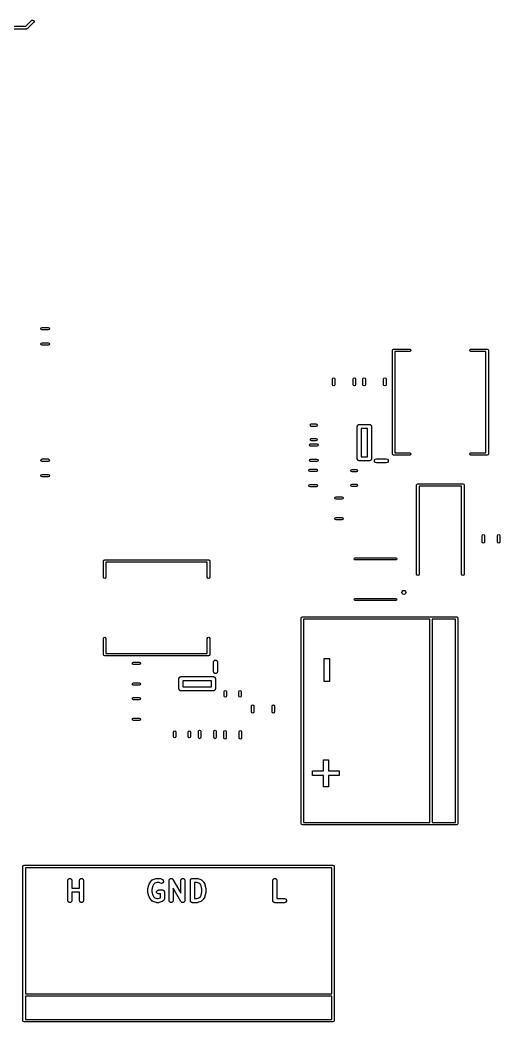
# Model space of a CAD drawing. Extents: x 99.3 to 188.9, y -147 to -56.
# Drawn here: x 165.26 to 188.94, y -141.87 to -92.38 of the extents above; entities that cross this region are included whole.
import ezdxf

# ---------------------------------------------------------------- set-up
doc = ezdxf.new("R2010")
doc.units = 0
doc.layers.add('BLACK', color=7, linetype='CONTINUOUS')

msp = doc.modelspace()

# ---------------------------------------------------------------- linework, layer by layer
at = {"layer": 'BLACK', "linetype": 'CONTINUOUS'}
for p, q in [((165.544, -92.675), (165.822, -92.397)), ((165.928, -92.503), (165.628, -92.803)), ((165.822, -92.397), (165.843, -92.382)), ((165.843, -92.382), (165.894, -92.3776)), ((165.894, -92.3776), (165.936, -92.407)), ((165.95, -92.4565), (165.928, -92.503)), ((165.936, -92.407), (165.95, -92.4565)), ((165.575, -92.825), (161.425, -92.825)), ((161.456, -92.675), (165.544, -92.675)), ((165.59, -92.8194), (165.575, -92.825)), ((165.607, -92.818), (165.59, -92.8194)), ((165.62, -92.8086), (165.607, -92.818)), ((165.623, -92.8075), (165.62, -92.8086)), ((165.624, -92.8057), (165.623, -92.8075)), ((165.628, -92.803), (165.624, -92.8057)), ((166.286, -107.62), (166.304, -107.578)), ((166.304, -107.662), (166.286, -107.62)), ((166.304, -107.578), (166.346, -107.56)), ((166.346, -107.68), (166.304, -107.662)), ((166.346, -107.56), (166.654, -107.56)), ((166.654, -107.68), (166.346, -107.68)), ((166.654, -107.56), (166.696, -107.578)), ((166.696, -107.662), (166.654, -107.68)), ((166.696, -107.578), (166.714, -107.62)), ((166.714, -107.62), (166.696, -107.662)), ((166.286, -108.38), (166.304, -108.338)), ((166.304, -108.422), (166.286, -108.38)), ((166.304, -108.338), (166.346, -108.32)), ((166.346, -108.32), (166.654, -108.32)), ((166.654, -108.32), (166.696, -108.338)), ((166.696, -108.338), (166.714, -108.38)), ((166.714, -108.38), (166.696, -108.422)), ((166.346, -108.44), (166.304, -108.422)), ((166.654, -108.44), (166.346, -108.44)), ((166.696, -108.422), (166.654, -108.44)), ((183.63, -108.69), (183.648, -108.648)), ((183.63, -113.81), (183.63, -108.69)), ((183.648, -108.648), (183.69, -108.63)), ((183.69, -108.63), (184.49, -108.63)), ((184.49, -108.75), (183.75, -108.75)), ((183.75, -108.75), (183.75, -113.75)), ((184.49, -108.63), (184.532, -108.648)), ((184.532, -108.732), (184.49, -108.75)), ((184.532, -108.648), (184.55, -108.69)), ((184.55, -108.69), (184.532, -108.732)), ((187.45, -108.69), (187.468, -108.648)), ((187.468, -108.732), (187.45, -108.69)), ((187.468, -108.648), (187.51, -108.63)), ((187.51, -108.75), (187.468, -108.732)), ((187.51, -108.63), (188.31, -108.63)), ((188.25, -108.75), (187.51, -108.75)), ((188.25, -113.75), (188.25, -108.75)), ((188.31, -108.63), (188.352, -108.648)), ((188.352, -108.648), (188.37, -108.69)), ((188.37, -108.69), (188.37, -113.81)), ((180.68, -110.109), (180.698, -110.067)), ((180.68, -110.391), (180.68, -110.109)), ((180.698, -110.067), (180.74, -110.049)), ((180.74, -110.049), (180.782, -110.067)), ((180.782, -110.067), (180.8, -110.109)), ((180.8, -110.109), (180.8, -110.391)), ((181.7, -110.109), (181.718, -110.067)), ((181.7, -110.391), (181.7, -110.109)), ((181.718, -110.067), (181.76, -110.049)), ((181.76, -110.049), (181.802, -110.067)), ((181.802, -110.067), (181.82, -110.109)), ((181.82, -110.109), (181.82, -110.391)), ((182.18, -110.109), (182.198, -110.067)), ((182.18, -110.391), (182.18, -110.109)), ((182.198, -110.067), (182.24, -110.049)), ((182.24, -110.049), (182.282, -110.067)), ((182.282, -110.067), (182.3, -110.109)), ((182.3, -110.109), (182.3, -110.391)), ((183.2, -110.109), (183.218, -110.067)), ((183.2, -110.391), (183.2, -110.109)), ((183.218, -110.067), (183.26, -110.049)), ((183.26, -110.049), (183.302, -110.067)), ((183.302, -110.067), (183.32, -110.109)), ((183.32, -110.109), (183.32, -110.391)), ((180.698, -110.433), (180.68, -110.391)), ((180.74, -110.451), (180.698, -110.433)), ((180.782, -110.433), (180.74, -110.451)), ((180.8, -110.391), (180.782, -110.433)), ((181.718, -110.433), (181.7, -110.391)), ((181.76, -110.451), (181.718, -110.433)), ((181.802, -110.433), (181.76, -110.451)), ((181.82, -110.391), (181.802, -110.433)), ((182.198, -110.433), (182.18, -110.391)), ((182.24, -110.451), (182.198, -110.433)), ((182.282, -110.433), (182.24, -110.451)), ((182.3, -110.391), (182.282, -110.433)), ((183.218, -110.433), (183.2, -110.391)), ((183.26, -110.451), (183.218, -110.433)), ((183.302, -110.433), (183.26, -110.451)), ((183.32, -110.391), (183.302, -110.433)), ((179.6, -112.348), (179.642, -112.33)), ((179.642, -112.33), (179.858, -112.33)), ((179.858, -112.33), (179.9, -112.348)), ((179.582, -112.39), (179.6, -112.348)), ((179.6, -112.432), (179.582, -112.39)), ((179.642, -112.45), (179.6, -112.432)), ((179.858, -112.45), (179.642, -112.45)), ((179.9, -112.432), (179.858, -112.45)), ((179.9, -112.348), (179.918, -112.39)), ((179.918, -112.39), (179.9, -112.432)), ((181.9, -112.45), (181.905, -112.435)), ((181.9, -114.05), (181.9, -112.45)), ((181.905, -112.419), (181.914, -112.406)), ((181.905, -112.435), (181.905, -112.419)), ((181.914, -112.406), (181.919, -112.391)), ((181.919, -112.391), (181.932, -112.382)), ((181.932, -112.382), (181.941, -112.369)), ((181.941, -112.369), (181.956, -112.364)), ((181.956, -112.364), (181.969, -112.355)), ((181.969, -112.355), (181.985, -112.355)), ((181.985, -112.355), (182, -112.35)), ((182, -112.35), (182.5, -112.35)), ((182.1, -112.55), (182.1, -113.95)), ((182.4, -112.55), (182.1, -112.55)), ((182.4, -113.95), (182.4, -112.55)), ((182.5, -112.35), (182.515, -112.355)), ((182.515, -112.355), (182.531, -112.355)), ((182.531, -112.355), (182.544, -112.364)), ((182.544, -112.364), (182.559, -112.369)), ((182.559, -112.369), (182.568, -112.382)), ((182.568, -112.382), (182.581, -112.391)), ((182.581, -112.391), (182.586, -112.406)), ((182.586, -112.406), (182.595, -112.419)), ((182.595, -112.419), (182.595, -112.435)), ((182.595, -112.435), (182.6, -112.45)), ((182.6, -112.45), (182.6, -114.05)), ((179.536, -113.37), (179.554, -113.328)), ((179.554, -113.328), (179.596, -113.31)), ((179.582, -113.11), (179.6, -113.068)), ((179.6, -113.152), (179.582, -113.11)), ((179.596, -113.31), (179.904, -113.31)), ((179.6, -113.068), (179.642, -113.05)), ((179.642, -113.17), (179.6, -113.152)), ((179.642, -113.05), (179.858, -113.05)), ((179.858, -113.17), (179.642, -113.17)), ((179.858, -113.05), (179.9, -113.068)), ((179.9, -113.152), (179.858, -113.17)), ((179.9, -113.068), (179.918, -113.11)), ((179.918, -113.11), (179.9, -113.152)), ((179.904, -113.31), (179.946, -113.328)), ((179.946, -113.328), (179.964, -113.37)), ((179.554, -113.412), (179.536, -113.37)), ((179.596, -113.43), (179.554, -113.412)), ((179.904, -113.43), (179.596, -113.43)), ((179.946, -113.412), (179.904, -113.43)), ((179.964, -113.37), (179.946, -113.412)), ((183.648, -113.852), (183.63, -113.81)), ((183.75, -113.75), (184.49, -113.75)), ((184.49, -113.75), (184.532, -113.768)), ((184.532, -113.768), (184.55, -113.81)), ((184.55, -113.81), (184.532, -113.852)), ((187.45, -113.81), (187.468, -113.768)), ((187.468, -113.852), (187.45, -113.81)), ((187.468, -113.768), (187.51, -113.75)), ((187.51, -113.75), (188.25, -113.75)), ((188.37, -113.81), (188.352, -113.852)), ((166.286, -114.12), (166.304, -114.078)), ((166.304, -114.162), (166.286, -114.12)), ((166.304, -114.078), (166.346, -114.06)), ((166.346, -114.18), (166.304, -114.162)), ((166.346, -114.06), (166.654, -114.06)), ((166.654, -114.18), (166.346, -114.18)), ((166.654, -114.06), (166.696, -114.078)), ((166.696, -114.162), (166.654, -114.18)), ((166.696, -114.078), (166.714, -114.12)), ((166.714, -114.12), (166.696, -114.162)), ((179.536, -114.13), (179.554, -114.088)), ((179.554, -114.172), (179.536, -114.13)), ((179.554, -114.088), (179.596, -114.07)), ((179.596, -114.19), (179.554, -114.172)), ((179.596, -114.07), (179.904, -114.07)), ((179.904, -114.19), (179.596, -114.19)), ((179.904, -114.07), (179.946, -114.088)), ((179.946, -114.172), (179.904, -114.19)), ((179.946, -114.088), (179.964, -114.13)), ((179.964, -114.13), (179.946, -114.172)), ((181.905, -114.065), (181.9, -114.05)), ((181.905, -114.081), (181.905, -114.065)), ((181.914, -114.094), (181.905, -114.081)), ((181.919, -114.109), (181.914, -114.094)), ((181.932, -114.118), (181.919, -114.109)), ((181.941, -114.131), (181.932, -114.118)), ((181.956, -114.136), (181.941, -114.131)), ((181.969, -114.145), (181.956, -114.136)), ((181.985, -114.145), (181.969, -114.145)), ((182, -114.15), (181.985, -114.145)), ((182.5, -114.15), (182, -114.15)), ((182.1, -113.95), (182.4, -113.95)), ((182.515, -114.145), (182.5, -114.15)), ((182.531, -114.145), (182.515, -114.145)), ((182.544, -114.136), (182.531, -114.145)), ((182.559, -114.131), (182.544, -114.136)), ((182.568, -114.118), (182.559, -114.131)), ((182.581, -114.109), (182.568, -114.118)), ((182.586, -114.094), (182.581, -114.109)), ((182.595, -114.081), (182.586, -114.094)), ((182.6, -114.05), (182.595, -114.065)), ((182.595, -114.065), (182.595, -114.081)), ((182.755, -114.119), (182.791, -114.069)), ((182.755, -114.181), (182.755, -114.119)), ((182.791, -114.231), (182.755, -114.181)), ((182.791, -114.069), (182.85, -114.05)), ((182.85, -114.25), (182.791, -114.231)), ((182.85, -114.05), (183.325, -114.05)), ((183.325, -114.25), (182.85, -114.25)), ((183.325, -114.05), (183.384, -114.069)), ((183.384, -114.231), (183.325, -114.25)), ((183.384, -114.069), (183.42, -114.119)), ((183.42, -114.181), (183.384, -114.231)), ((183.42, -114.119), (183.42, -114.181)), ((183.69, -113.87), (183.648, -113.852)), ((184.49, -113.87), (183.69, -113.87)), ((184.532, -113.852), (184.49, -113.87)), ((187.51, -113.87), (187.468, -113.852)), ((188.31, -113.87), (187.51, -113.87)), ((188.352, -113.852), (188.31, -113.87)), ((166.304, -114.838), (166.346, -114.82)), ((166.346, -114.82), (166.654, -114.82)), ((166.654, -114.82), (166.696, -114.838)), ((179.516, -114.62), (179.534, -114.578)), ((179.534, -114.662), (179.516, -114.62)), ((179.534, -114.578), (179.576, -114.56)), ((179.576, -114.68), (179.534, -114.662)), ((179.576, -114.56), (179.884, -114.56)), ((179.884, -114.68), (179.576, -114.68)), ((179.884, -114.56), (179.926, -114.578)), ((179.926, -114.662), (179.884, -114.68)), ((179.926, -114.578), (179.944, -114.62)), ((179.944, -114.62), (179.926, -114.662)), ((181.582, -114.64), (181.6, -114.598)), ((181.6, -114.682), (181.582, -114.64)), ((181.6, -114.598), (181.642, -114.58)), ((181.642, -114.7), (181.6, -114.682)), ((181.642, -114.58), (181.858, -114.58)), ((181.858, -114.7), (181.642, -114.7)), ((181.858, -114.58), (181.9, -114.598)), ((181.9, -114.682), (181.858, -114.7)), ((181.9, -114.598), (181.918, -114.64)), ((181.918, -114.64), (181.9, -114.682)), ((166.286, -114.88), (166.304, -114.838)), ((166.304, -114.922), (166.286, -114.88)), ((166.346, -114.94), (166.304, -114.922)), ((166.654, -114.94), (166.346, -114.94)), ((166.696, -114.922), (166.654, -114.94)), ((166.696, -114.838), (166.714, -114.88)), ((166.714, -114.88), (166.696, -114.922)), ((181.6, -115.318), (181.642, -115.3)), ((181.642, -115.3), (181.858, -115.3)), ((181.858, -115.3), (181.9, -115.318)), ((184.83, -115.34), (184.848, -115.298)), ((184.848, -115.298), (184.89, -115.28)), ((184.89, -115.28), (187.11, -115.28)), ((187.11, -115.28), (187.152, -115.298)), ((187.152, -115.298), (187.17, -115.34)), ((179.516, -115.38), (179.534, -115.338)), ((179.534, -115.422), (179.516, -115.38)), ((179.534, -115.338), (179.576, -115.32)), ((179.576, -115.44), (179.534, -115.422)), ((179.576, -115.32), (179.884, -115.32)), ((179.884, -115.44), (179.576, -115.44)), ((179.884, -115.32), (179.926, -115.338)), ((179.926, -115.422), (179.884, -115.44)), ((179.926, -115.338), (179.944, -115.38)), ((179.944, -115.38), (179.926, -115.422)), ((181.582, -115.36), (181.6, -115.318)), ((181.6, -115.402), (181.582, -115.36)), ((181.642, -115.42), (181.6, -115.402)), ((181.858, -115.42), (181.642, -115.42)), ((181.9, -115.402), (181.858, -115.42)), ((181.9, -115.318), (181.918, -115.36)), ((181.918, -115.36), (181.9, -115.402)), ((184.83, -119.75), (184.83, -115.34)), ((187.05, -115.4), (184.95, -115.4)), ((184.95, -115.4), (184.95, -119.75)), ((187.05, -119.75), (187.05, -115.4)), ((187.17, -115.34), (187.17, -119.75)), ((180.799, -115.99), (180.817, -115.948)), ((180.817, -116.032), (180.799, -115.99)), ((180.817, -115.948), (180.859, -115.93)), ((180.859, -116.05), (180.817, -116.032)), ((180.859, -115.93), (181.141, -115.93)), ((181.141, -116.05), (180.859, -116.05)), ((181.141, -115.93), (181.183, -115.948)), ((181.183, -116.032), (181.141, -116.05)), ((181.183, -115.948), (181.201, -115.99)), ((181.201, -115.99), (181.183, -116.032)), ((180.799, -117.01), (180.817, -116.968)), ((180.817, -117.052), (180.799, -117.01)), ((180.817, -116.968), (180.859, -116.95)), ((180.859, -117.07), (180.817, -117.052)), ((180.859, -116.95), (181.141, -116.95)), ((181.141, -117.07), (180.859, -117.07)), ((181.141, -116.95), (181.183, -116.968)), ((181.183, -117.052), (181.141, -117.07)), ((181.183, -116.968), (181.201, -117.01)), ((181.201, -117.01), (181.183, -117.052)), ((188.078, -117.804), (188.12, -117.786)), ((188.12, -117.786), (188.162, -117.804)), ((188.838, -117.804), (188.88, -117.786)), ((188.88, -117.786), (188.922, -117.804)), ((188.06, -117.846), (188.078, -117.804)), ((188.06, -118.154), (188.06, -117.846)), ((188.078, -118.196), (188.06, -118.154)), ((188.12, -118.214), (188.078, -118.196)), ((188.162, -118.196), (188.12, -118.214)), ((188.162, -117.804), (188.18, -117.846)), ((188.18, -118.154), (188.162, -118.196)), ((188.18, -117.846), (188.18, -118.154)), ((188.82, -117.846), (188.838, -117.804)), ((188.82, -118.154), (188.82, -117.846)), ((188.838, -118.196), (188.82, -118.154)), ((188.88, -118.214), (188.838, -118.196)), ((188.922, -118.196), (188.88, -118.214)), ((188.922, -117.804), (188.94, -117.846)), ((188.94, -118.154), (188.922, -118.196)), ((188.94, -117.846), (188.94, -118.154)), ((169.38, -119.102), (169.398, -119.06)), ((169.38, -119.902), (169.38, -119.102)), ((169.398, -119.06), (169.44, -119.042)), ((169.44, -119.042), (174.56, -119.042)), ((174.5, -119.162), (169.5, -119.162)), ((169.5, -119.162), (169.5, -119.902)), ((174.5, -119.902), (174.5, -119.162)), ((174.56, -119.042), (174.602, -119.06)), ((174.602, -119.06), (174.62, -119.102)), ((174.62, -119.102), (174.62, -119.902)), ((181.75, -119), (181.765, -118.965)), ((181.765, -119.035), (181.75, -119)), ((181.765, -118.965), (181.8, -118.95)), ((181.8, -119.05), (181.765, -119.035)), ((181.8, -118.95), (183.8, -118.95)), ((183.8, -119.05), (181.8, -119.05)), ((183.8, -118.95), (183.835, -118.965)), ((183.835, -119.035), (183.8, -119.05)), ((183.835, -118.965), (183.85, -119)), ((183.85, -119), (183.835, -119.035)), ((184.848, -119.792), (184.83, -119.75)), ((184.95, -119.75), (184.932, -119.792)), ((187.068, -119.792), (187.05, -119.75)), ((187.17, -119.75), (187.152, -119.792)), ((169.398, -119.944), (169.38, -119.902)), ((169.44, -119.962), (169.398, -119.944)), ((169.482, -119.944), (169.44, -119.962)), ((169.5, -119.902), (169.482, -119.944)), ((174.518, -119.944), (174.5, -119.902)), ((174.56, -119.962), (174.518, -119.944)), ((174.602, -119.944), (174.56, -119.962)), ((174.62, -119.902), (174.602, -119.944)), ((184.89, -119.81), (184.848, -119.792)), ((184.932, -119.792), (184.89, -119.81)), ((187.11, -119.81), (187.068, -119.792)), ((187.152, -119.792), (187.11, -119.81)), ((184.1, -120.65), (184.113, -120.6)), ((184.113, -120.7), (184.1, -120.65)), ((184.113, -120.6), (184.15, -120.563)), ((184.15, -120.737), (184.113, -120.7)), ((184.15, -120.563), (184.2, -120.55)), ((184.2, -120.75), (184.15, -120.737)), ((184.2, -120.55), (184.25, -120.563)), ((184.25, -120.737), (184.2, -120.75)), ((184.25, -120.563), (184.287, -120.6)), ((184.287, -120.7), (184.25, -120.737)), ((184.287, -120.6), (184.3, -120.65)), ((184.3, -120.65), (184.287, -120.7)), ((181.75, -121), (181.765, -120.965)), ((181.765, -121.035), (181.75, -121)), ((181.765, -120.965), (181.8, -120.95)), ((181.8, -121.05), (181.765, -121.035)), ((181.8, -120.95), (183.8, -120.95)), ((183.8, -121.05), (181.8, -121.05)), ((183.8, -120.95), (183.835, -120.965)), ((183.835, -121.035), (183.8, -121.05)), ((183.835, -120.965), (183.85, -121)), ((183.85, -121), (183.835, -121.035)), ((179.13, -121.92), (179.148, -121.878)), ((179.13, -132.08), (179.13, -121.92)), ((179.148, -121.878), (179.19, -121.86)), ((179.19, -121.86), (186.81, -121.86)), ((179.25, -121.98), (179.25, -132.02)), ((185.48, -121.98), (179.25, -121.98)), ((185.48, -132.02), (185.48, -121.98)), ((185.6, -121.98), (185.6, -132.02)), ((186.75, -121.98), (185.6, -121.98)), ((186.75, -132.02), (186.75, -121.98)), ((186.81, -121.86), (186.852, -121.878)), ((186.852, -121.878), (186.87, -121.92)), ((186.87, -121.92), (186.87, -132.08)), ((169.38, -122.922), (169.398, -122.88)), ((169.38, -123.722), (169.38, -122.922)), ((169.398, -122.88), (169.44, -122.862)), ((169.44, -122.862), (169.482, -122.88)), ((169.482, -122.88), (169.5, -122.922)), ((169.5, -122.922), (169.5, -123.662)), ((174.5, -122.922), (174.518, -122.88)), ((174.5, -123.662), (174.5, -122.922)), ((174.518, -122.88), (174.56, -122.862)), ((174.56, -122.862), (174.602, -122.88)), ((174.602, -122.88), (174.62, -122.922)), ((174.62, -122.922), (174.62, -123.722)), ((169.398, -123.764), (169.38, -123.722)), ((169.5, -123.662), (174.5, -123.662)), ((174.62, -123.722), (174.602, -123.764)), ((169.44, -123.782), (169.398, -123.764)), ((174.56, -123.782), (169.44, -123.782)), ((170.799, -124.152), (170.817, -124.11)), ((170.817, -124.194), (170.799, -124.152)), ((170.817, -124.11), (170.859, -124.092)), ((170.859, -124.212), (170.817, -124.194)), ((170.859, -124.092), (171.141, -124.092)), ((171.141, -124.212), (170.859, -124.212)), ((171.141, -124.092), (171.183, -124.11)), ((171.183, -124.194), (171.141, -124.212)), ((171.183, -124.11), (171.201, -124.152)), ((171.201, -124.152), (171.183, -124.194)), ((174.602, -123.764), (174.56, -123.782)), ((174.8, -124.087), (174.819, -124.028)), ((174.8, -124.562), (174.8, -124.087)), ((174.819, -124.028), (174.869, -123.992)), ((174.869, -123.992), (174.931, -123.992)), ((174.931, -123.992), (174.981, -124.028)), ((174.981, -124.028), (175, -124.087)), ((175, -124.087), (175, -124.562)), ((180.274, -125.054), (180.274, -123.915)), ((180.274, -123.915), (180.524, -123.915)), ((180.524, -123.915), (180.524, -125.054)), ((174.819, -124.621), (174.8, -124.562)), ((174.869, -124.657), (174.819, -124.621)), ((174.931, -124.657), (174.869, -124.657)), ((174.981, -124.621), (174.931, -124.657)), ((175, -124.562), (174.981, -124.621)), ((170.799, -125.172), (170.817, -125.13)), ((170.817, -125.214), (170.799, -125.172)), ((170.817, -125.13), (170.859, -125.112)), ((170.859, -125.232), (170.817, -125.214)), ((170.859, -125.112), (171.141, -125.112)), ((171.141, -125.112), (171.183, -125.13)), ((171.183, -125.214), (171.141, -125.232)), ((171.183, -125.13), (171.201, -125.172)), ((171.201, -125.172), (171.183, -125.214)), ((173.1, -124.912), (173.105, -124.897)), ((173.1, -125.412), (173.1, -124.912)), ((173.105, -124.881), (173.114, -124.868)), ((173.105, -124.897), (173.105, -124.881)), ((173.114, -124.868), (173.119, -124.853)), ((173.119, -124.853), (173.132, -124.844)), ((173.132, -124.844), (173.141, -124.831)), ((173.141, -124.831), (173.156, -124.826)), ((173.156, -124.826), (173.169, -124.817)), ((173.169, -124.817), (173.185, -124.817)), ((173.185, -124.817), (173.2, -124.812)), ((173.2, -124.812), (174.8, -124.812)), ((173.3, -125.012), (173.3, -125.312)), ((174.7, -125.012), (173.3, -125.012)), ((174.7, -125.312), (174.7, -125.012)), ((174.8, -124.812), (174.815, -124.817)), ((174.815, -124.817), (174.831, -124.817)), ((174.831, -124.817), (174.844, -124.826)), ((174.844, -124.826), (174.859, -124.831)), ((174.859, -124.831), (174.868, -124.844)), ((174.868, -124.844), (174.881, -124.853)), ((174.881, -124.853), (174.886, -124.868)), ((174.886, -124.868), (174.895, -124.881)), ((174.895, -124.881), (174.895, -124.897)), ((174.895, -124.897), (174.9, -124.912)), ((174.9, -124.912), (174.9, -125.412)), ((180.524, -125.054), (180.274, -125.054)), ((171.141, -125.232), (170.859, -125.232)), ((173.105, -125.427), (173.1, -125.412)), ((173.105, -125.443), (173.105, -125.427)), ((173.114, -125.456), (173.105, -125.443)), ((173.119, -125.471), (173.114, -125.456)), ((173.132, -125.48), (173.119, -125.471)), ((173.141, -125.493), (173.132, -125.48)), ((173.156, -125.498), (173.141, -125.493)), ((173.169, -125.507), (173.156, -125.498)), ((173.185, -125.507), (173.169, -125.507)), ((173.2, -125.512), (173.185, -125.507)), ((174.8, -125.512), (173.2, -125.512)), ((173.3, -125.312), (174.7, -125.312)), ((174.815, -125.507), (174.8, -125.512)), ((174.831, -125.507), (174.815, -125.507)), ((174.844, -125.498), (174.831, -125.507)), ((174.859, -125.493), (174.844, -125.498)), ((174.868, -125.48), (174.859, -125.493)), ((174.881, -125.471), (174.868, -125.48)), ((174.886, -125.456), (174.881, -125.471)), ((174.895, -125.443), (174.886, -125.456)), ((174.9, -125.412), (174.895, -125.427)), ((174.895, -125.427), (174.895, -125.443)), ((175.33, -125.554), (175.348, -125.512)), ((175.33, -125.77), (175.33, -125.554)), ((175.348, -125.512), (175.39, -125.494)), ((175.39, -125.494), (175.432, -125.512)), ((175.432, -125.512), (175.45, -125.554)), ((175.45, -125.554), (175.45, -125.77)), ((176.05, -125.554), (176.068, -125.512)), ((176.05, -125.77), (176.05, -125.554)), ((176.068, -125.512), (176.11, -125.494)), ((176.11, -125.494), (176.152, -125.512)), ((176.152, -125.512), (176.17, -125.554)), ((176.17, -125.554), (176.17, -125.77)), ((170.799, -125.902), (170.817, -125.86)), ((170.817, -125.944), (170.799, -125.902)), ((170.817, -125.86), (170.859, -125.842)), ((170.859, -125.962), (170.817, -125.944)), ((170.859, -125.842), (171.141, -125.842)), ((171.141, -125.962), (170.859, -125.962)), ((171.141, -125.842), (171.183, -125.86)), ((171.183, -125.944), (171.141, -125.962)), ((171.183, -125.86), (171.201, -125.902)), ((171.201, -125.902), (171.183, -125.944)), ((175.348, -125.812), (175.33, -125.77)), ((175.39, -125.83), (175.348, -125.812)), ((175.432, -125.812), (175.39, -125.83)), ((175.45, -125.77), (175.432, -125.812)), ((176.068, -125.812), (176.05, -125.77)), ((176.11, -125.83), (176.068, -125.812)), ((176.152, -125.812), (176.11, -125.83)), ((176.17, -125.77), (176.152, -125.812)), ((176.68, -126.271), (176.698, -126.229)), ((176.68, -126.553), (176.68, -126.271)), ((176.698, -126.595), (176.68, -126.553)), ((176.698, -126.229), (176.74, -126.211)), ((176.74, -126.613), (176.698, -126.595)), ((176.74, -126.211), (176.782, -126.229)), ((176.782, -126.595), (176.74, -126.613)), ((176.782, -126.229), (176.8, -126.271)), ((176.8, -126.553), (176.782, -126.595)), ((176.8, -126.271), (176.8, -126.553)), ((177.7, -126.271), (177.718, -126.229)), ((177.7, -126.553), (177.7, -126.271)), ((177.718, -126.595), (177.7, -126.553)), ((177.718, -126.229), (177.76, -126.211)), ((177.76, -126.613), (177.718, -126.595)), ((177.76, -126.211), (177.802, -126.229)), ((177.802, -126.595), (177.76, -126.613)), ((177.802, -126.229), (177.82, -126.271)), ((177.82, -126.553), (177.802, -126.595)), ((177.82, -126.271), (177.82, -126.553)), ((170.799, -126.922), (170.817, -126.88)), ((170.817, -126.964), (170.799, -126.922)), ((170.817, -126.88), (170.859, -126.862)), ((170.859, -126.982), (170.817, -126.964)), ((170.859, -126.862), (171.141, -126.862)), ((171.141, -126.982), (170.859, -126.982)), ((171.141, -126.862), (171.183, -126.88)), ((171.183, -126.964), (171.141, -126.982)), ((171.183, -126.88), (171.201, -126.922)), ((171.201, -126.922), (171.183, -126.964)), ((172.83, -127.554), (172.848, -127.512)), ((172.83, -127.77), (172.83, -127.554)), ((172.848, -127.512), (172.89, -127.494)), ((172.89, -127.494), (172.932, -127.512)), ((172.932, -127.512), (172.95, -127.554)), ((172.95, -127.554), (172.95, -127.77)), ((173.55, -127.554), (173.568, -127.512)), ((173.55, -127.77), (173.55, -127.554)), ((173.568, -127.512), (173.61, -127.494)), ((173.61, -127.494), (173.652, -127.512)), ((173.652, -127.512), (173.67, -127.554)), ((173.67, -127.554), (173.67, -127.77)), ((174.06, -127.508), (174.078, -127.466)), ((174.06, -127.816), (174.06, -127.508)), ((174.078, -127.466), (174.12, -127.448)), ((174.12, -127.448), (174.162, -127.466)), ((174.162, -127.466), (174.18, -127.508)), ((174.18, -127.508), (174.18, -127.816)), ((174.82, -127.508), (174.838, -127.466)), ((174.82, -127.816), (174.82, -127.508)), ((174.838, -127.466), (174.88, -127.448)), ((174.88, -127.448), (174.922, -127.466)), ((174.922, -127.466), (174.94, -127.508)), ((174.94, -127.508), (174.94, -127.816)), ((175.31, -127.528), (175.328, -127.486)), ((175.31, -127.836), (175.31, -127.528)), ((175.328, -127.486), (175.37, -127.468)), ((175.37, -127.468), (175.412, -127.486)), ((175.412, -127.486), (175.43, -127.528)), ((175.43, -127.528), (175.43, -127.836)), ((176.07, -127.528), (176.088, -127.486)), ((176.07, -127.836), (176.07, -127.528)), ((176.088, -127.486), (176.13, -127.468)), ((176.13, -127.468), (176.172, -127.486)), ((176.172, -127.486), (176.19, -127.528)), ((176.19, -127.528), (176.19, -127.836)), ((172.848, -127.812), (172.83, -127.77)), ((172.89, -127.83), (172.848, -127.812)), ((172.932, -127.812), (172.89, -127.83)), ((172.95, -127.77), (172.932, -127.812)), ((173.568, -127.812), (173.55, -127.77)), ((173.61, -127.83), (173.568, -127.812)), ((173.652, -127.812), (173.61, -127.83)), ((173.67, -127.77), (173.652, -127.812)), ((174.078, -127.858), (174.06, -127.816)), ((174.12, -127.876), (174.078, -127.858)), ((174.162, -127.858), (174.12, -127.876)), ((174.18, -127.816), (174.162, -127.858)), ((174.838, -127.858), (174.82, -127.816)), ((174.88, -127.876), (174.838, -127.858)), ((174.922, -127.858), (174.88, -127.876)), ((174.94, -127.816), (174.922, -127.858)), ((175.328, -127.878), (175.31, -127.836)), ((175.37, -127.896), (175.328, -127.878)), ((175.412, -127.878), (175.37, -127.896)), ((175.43, -127.836), (175.412, -127.878)), ((176.088, -127.878), (176.07, -127.836)), ((176.13, -127.896), (176.088, -127.878)), ((176.172, -127.878), (176.13, -127.896)), ((176.19, -127.836), (176.172, -127.878)), ((180.24, -129.468), (180.24, -128.92)), ((180.24, -128.92), (180.474, -128.92)), ((180.474, -128.92), (180.474, -129.468)), ((179.693, -129.702), (179.693, -129.468)), ((179.693, -129.468), (180.24, -129.468)), ((180.474, -129.468), (181.006, -129.468)), ((181.006, -129.468), (181.006, -129.702)), ((180.24, -129.702), (179.693, -129.702)), ((180.24, -130.25), (180.24, -129.702)), ((181.006, -129.702), (180.474, -129.702)), ((180.474, -129.702), (180.474, -130.25)), ((180.474, -130.25), (180.24, -130.25)), ((179.148, -132.122), (179.13, -132.08)), ((179.19, -132.14), (179.148, -132.122)), ((185.54, -132.14), (179.19, -132.14)), ((179.25, -132.02), (185.48, -132.02)), ((186.81, -132.14), (185.54, -132.14)), ((185.6, -132.02), (186.75, -132.02)), ((186.852, -132.122), (186.81, -132.14)), ((186.87, -132.08), (186.852, -132.122)), ((165.4, -134.19), (165.418, -134.148)), ((165.4, -141.81), (165.4, -134.19)), ((165.418, -134.148), (165.46, -134.13)), ((165.46, -134.13), (180.7, -134.13)), ((165.52, -134.25), (165.52, -140.48)), ((180.64, -134.25), (165.52, -134.25)), ((180.64, -140.48), (180.64, -134.25)), ((180.7, -134.13), (180.742, -134.148)), ((180.742, -134.148), (180.76, -134.19)), ((180.76, -134.19), (180.76, -141.81)), ((167.614, -134.878), (167.633, -134.819)), ((167.614, -135.878), (167.614, -134.878)), ((167.633, -134.819), (167.683, -134.783)), ((167.683, -134.783), (167.745, -134.783)), ((167.745, -134.783), (167.795, -134.819)), ((167.795, -134.819), (167.814, -134.878)), ((167.814, -134.878), (167.814, -135.254)), ((168.186, -134.878), (168.205, -134.819)), ((168.186, -135.254), (168.186, -134.878)), ((168.205, -134.819), (168.255, -134.783)), ((168.255, -134.783), (168.317, -134.783)), ((168.317, -134.783), (168.367, -134.819)), ((168.367, -134.819), (168.386, -134.878)), ((168.386, -134.878), (168.386, -135.878)), ((171.57, -135.282), (171.617, -135.091)), ((171.617, -135.091), (171.623, -135.082)), ((171.623, -135.082), (171.625, -135.071)), ((171.625, -135.071), (171.672, -134.976)), ((171.672, -134.976), (171.684, -134.964)), ((171.684, -134.964), (171.691, -134.95)), ((171.691, -134.95), (171.786, -134.855)), ((171.786, -134.855), (171.807, -134.844)), ((171.807, -134.844), (171.826, -134.83)), ((171.844, -135.08), (171.809, -135.151)), ((171.826, -134.83), (171.968, -134.783)), ((171.911, -135.013), (171.844, -135.08)), ((172.016, -134.978), (171.911, -135.013)), ((171.968, -134.783), (171.985, -134.783)), ((171.985, -134.783), (172, -134.778)), ((172, -134.778), (172.143, -134.778)), ((172.119, -134.978), (172.016, -134.978)), ((172.193, -135.015), (172.119, -134.978)), ((172.143, -134.778), (172.165, -134.785)), ((172.165, -134.785), (172.188, -134.788)), ((172.188, -134.788), (172.283, -134.836)), ((172.254, -135.024), (172.193, -135.015)), ((172.309, -134.995), (172.254, -135.024)), ((172.283, -134.836), (172.327, -134.879)), ((172.337, -134.94), (172.309, -134.995)), ((172.327, -134.879), (172.337, -134.94)), ((172.614, -134.878), (172.616, -134.872)), ((172.614, -135.878), (172.614, -134.878)), ((172.615, -134.867), (172.625, -134.843)), ((172.616, -134.872), (172.615, -134.867)), ((172.625, -134.843), (172.633, -134.819)), ((172.633, -134.819), (172.638, -134.816)), ((172.638, -134.816), (172.64, -134.81)), ((172.64, -134.81), (172.663, -134.798)), ((172.663, -134.798), (172.683, -134.783)), ((172.683, -134.783), (172.689, -134.783)), ((172.689, -134.783), (172.694, -134.78)), ((172.694, -134.78), (172.719, -134.783)), ((172.719, -134.783), (172.745, -134.783)), ((172.745, -134.783), (172.75, -134.786)), ((172.75, -134.786), (172.755, -134.786)), ((172.755, -134.786), (172.774, -134.804)), ((172.774, -134.804), (172.795, -134.819)), ((172.795, -134.819), (172.797, -134.824)), ((172.797, -134.824), (172.801, -134.828)), ((172.801, -134.828), (173.186, -135.501)), ((173.186, -134.878), (173.205, -134.819)), ((173.186, -135.501), (173.186, -134.878)), ((173.205, -134.819), (173.255, -134.783)), ((173.255, -134.783), (173.317, -134.783)), ((173.317, -134.783), (173.367, -134.819)), ((173.367, -134.819), (173.386, -134.878)), ((173.386, -134.878), (173.386, -135.878)), ((173.662, -134.878), (173.667, -134.863)), ((173.662, -135.878), (173.662, -134.878)), ((173.667, -134.847), (173.676, -134.834)), ((173.667, -134.863), (173.667, -134.847)), ((173.676, -134.834), (173.681, -134.819)), ((173.681, -134.819), (173.694, -134.81)), ((173.694, -134.81), (173.703, -134.797)), ((173.703, -134.797), (173.718, -134.792)), ((173.718, -134.792), (173.731, -134.783)), ((173.731, -134.783), (173.747, -134.783)), ((173.747, -134.783), (173.762, -134.778)), ((173.762, -134.778), (174, -134.778)), ((173.862, -134.978), (173.862, -135.778)), ((173.984, -134.978), (173.862, -134.978)), ((174.089, -135.013), (173.984, -134.978)), ((174, -134.778), (174.015, -134.783)), ((174.015, -134.783), (174.032, -134.783)), ((174.032, -134.783), (174.174, -134.83)), ((174.156, -135.08), (174.089, -135.013)), ((174.191, -135.151), (174.156, -135.08)), ((174.174, -134.83), (174.193, -134.844)), ((174.193, -134.844), (174.214, -134.855)), ((174.214, -134.855), (174.309, -134.95)), ((174.309, -134.95), (174.316, -134.964)), ((174.316, -134.964), (174.328, -134.976)), ((174.328, -134.976), (174.375, -135.071)), ((174.375, -135.071), (174.377, -135.082)), ((174.377, -135.082), (174.383, -135.091)), ((174.383, -135.091), (174.43, -135.282)), ((177.733, -134.878), (177.752, -134.819)), ((177.733, -135.878), (177.733, -134.878)), ((177.752, -134.819), (177.802, -134.783)), ((177.802, -134.783), (177.864, -134.783)), ((177.864, -134.783), (177.914, -134.819)), ((177.914, -134.819), (177.933, -134.878)), ((177.933, -134.878), (177.933, -135.778)), ((167.814, -135.254), (168.186, -135.254)), ((168.186, -135.454), (167.814, -135.454)), ((167.814, -135.454), (167.814, -135.878)), ((168.186, -135.878), (168.186, -135.454)), ((171.567, -135.306), (171.571, -135.294)), ((171.567, -135.449), (171.567, -135.306)), ((171.571, -135.461), (171.567, -135.449)), ((171.571, -135.294), (171.57, -135.282)), ((171.57, -135.473), (171.571, -135.461)), ((171.617, -135.664), (171.57, -135.473)), ((171.809, -135.151), (171.767, -135.319)), ((171.767, -135.319), (171.767, -135.437)), ((171.767, -135.437), (171.809, -135.605)), ((171.809, -135.605), (171.844, -135.676)), ((172, -135.418), (172.036, -135.368)), ((172, -135.48), (172, -135.418)), ((172.036, -135.53), (172, -135.48)), ((172.036, -135.368), (172.095, -135.349)), ((172.095, -135.549), (172.036, -135.53)), ((172.095, -135.349), (172.286, -135.349)), ((172.186, -135.549), (172.095, -135.549)), ((172.186, -135.741), (172.186, -135.549)), ((172.286, -135.349), (172.301, -135.354)), ((172.301, -135.354), (172.317, -135.354)), ((172.317, -135.354), (172.329, -135.363)), ((172.329, -135.363), (172.344, -135.368)), ((172.344, -135.368), (172.354, -135.381)), ((172.354, -135.381), (172.367, -135.39)), ((172.367, -135.39), (172.372, -135.405)), ((172.372, -135.405), (172.381, -135.418)), ((172.381, -135.418), (172.381, -135.434)), ((172.381, -135.434), (172.386, -135.449)), ((172.386, -135.449), (172.386, -135.782)), ((173.199, -135.927), (172.814, -135.254)), ((172.814, -135.254), (172.814, -135.878)), ((174.156, -135.676), (174.191, -135.605)), ((174.233, -135.318), (174.191, -135.151)), ((174.191, -135.605), (174.233, -135.437)), ((174.233, -135.437), (174.233, -135.318)), ((174.43, -135.473), (174.383, -135.664)), ((174.43, -135.282), (174.429, -135.294)), ((174.429, -135.294), (174.433, -135.306)), ((174.433, -135.449), (174.429, -135.461)), ((174.429, -135.461), (174.43, -135.473)), ((174.433, -135.306), (174.433, -135.449)), ((167.633, -135.936), (167.614, -135.878)), ((167.683, -135.973), (167.633, -135.936)), ((167.745, -135.973), (167.683, -135.973)), ((167.795, -135.936), (167.745, -135.973)), ((167.814, -135.878), (167.795, -135.936)), ((168.205, -135.936), (168.186, -135.878)), ((168.255, -135.973), (168.205, -135.936)), ((168.317, -135.973), (168.255, -135.973)), ((168.367, -135.936), (168.317, -135.973)), ((168.386, -135.878), (168.367, -135.936)), ((171.623, -135.673), (171.617, -135.664)), ((171.625, -135.684), (171.623, -135.673)), ((171.672, -135.779), (171.625, -135.684)), ((171.684, -135.791), (171.672, -135.779)), ((171.691, -135.805), (171.684, -135.791)), ((171.786, -135.901), (171.691, -135.805)), ((171.807, -135.911), (171.786, -135.901)), ((171.826, -135.925), (171.807, -135.911)), ((171.968, -135.972), (171.826, -135.925)), ((171.844, -135.676), (171.911, -135.743)), ((171.911, -135.743), (172.016, -135.778)), ((171.985, -135.973), (171.968, -135.972)), ((172, -135.978), (171.985, -135.973)), ((172.095, -135.978), (172, -135.978)), ((172.016, -135.778), (172.079, -135.778)), ((172.079, -135.778), (172.184, -135.743)), ((172.111, -135.973), (172.095, -135.978)), ((172.127, -135.972), (172.111, -135.973)), ((172.27, -135.925), (172.127, -135.972)), ((172.184, -135.743), (172.186, -135.741)), ((172.288, -135.911), (172.27, -135.925)), ((172.309, -135.901), (172.288, -135.911)), ((172.356, -135.853), (172.309, -135.901)), ((172.36, -135.846), (172.356, -135.853)), ((172.367, -135.841), (172.36, -135.846)), ((172.374, -135.819), (172.367, -135.841)), ((172.384, -135.798), (172.374, -135.819)), ((172.386, -135.782), (172.383, -135.79)), ((172.383, -135.79), (172.384, -135.798)), ((172.633, -135.936), (172.614, -135.878)), ((172.683, -135.973), (172.633, -135.936)), ((172.745, -135.973), (172.683, -135.973)), ((172.795, -135.936), (172.745, -135.973)), ((172.814, -135.878), (172.795, -135.936)), ((173.203, -135.931), (173.199, -135.927)), ((173.205, -135.936), (173.203, -135.931)), ((173.226, -135.952), (173.205, -135.936)), ((173.245, -135.969), (173.226, -135.952)), ((173.25, -135.969), (173.245, -135.969)), ((173.255, -135.973), (173.25, -135.969)), ((173.281, -135.973), (173.255, -135.973)), ((173.306, -135.976), (173.281, -135.973)), ((173.311, -135.973), (173.306, -135.976)), ((173.317, -135.973), (173.311, -135.973)), ((173.337, -135.958), (173.317, -135.973)), ((173.36, -135.945), (173.337, -135.958)), ((173.362, -135.94), (173.36, -135.945)), ((173.367, -135.936), (173.362, -135.94)), ((173.375, -135.912), (173.367, -135.936)), ((173.385, -135.889), (173.375, -135.912)), ((173.386, -135.878), (173.384, -135.883)), ((173.384, -135.883), (173.385, -135.889)), ((173.667, -135.893), (173.662, -135.878)), ((173.667, -135.909), (173.667, -135.893)), ((173.676, -135.921), (173.667, -135.909)), ((173.681, -135.936), (173.676, -135.921)), ((173.694, -135.946), (173.681, -135.936)), ((173.703, -135.959), (173.694, -135.946)), ((173.718, -135.963), (173.703, -135.959)), ((173.731, -135.973), (173.718, -135.963)), ((173.747, -135.973), (173.731, -135.973)), ((173.762, -135.978), (173.747, -135.973)), ((174, -135.978), (173.762, -135.978)), ((173.862, -135.778), (173.984, -135.778)), ((173.984, -135.778), (174.089, -135.743)), ((174.015, -135.973), (174, -135.978)), ((174.032, -135.972), (174.015, -135.973)), ((174.174, -135.925), (174.032, -135.972)), ((174.089, -135.743), (174.156, -135.676)), ((174.193, -135.911), (174.174, -135.925)), ((174.214, -135.901), (174.193, -135.911)), ((174.309, -135.805), (174.214, -135.901)), ((174.316, -135.791), (174.309, -135.805)), ((174.328, -135.779), (174.316, -135.791)), ((174.375, -135.684), (174.328, -135.779)), ((174.377, -135.673), (174.375, -135.684)), ((174.383, -135.664), (174.377, -135.673)), ((177.738, -135.893), (177.733, -135.878)), ((177.738, -135.909), (177.738, -135.893)), ((177.748, -135.921), (177.738, -135.909)), ((177.752, -135.936), (177.748, -135.921)), ((177.765, -135.946), (177.752, -135.936)), ((177.775, -135.959), (177.765, -135.946)), ((177.79, -135.963), (177.775, -135.959)), ((177.802, -135.973), (177.79, -135.963)), ((177.818, -135.973), (177.802, -135.973)), ((177.833, -135.978), (177.818, -135.973)), ((178.31, -135.978), (177.833, -135.978)), ((177.933, -135.778), (178.31, -135.778)), ((178.31, -135.778), (178.368, -135.797)), ((178.368, -135.959), (178.31, -135.978)), ((178.368, -135.797), (178.405, -135.847)), ((178.405, -135.909), (178.368, -135.959)), ((178.405, -135.847), (178.405, -135.909)), ((165.52, -140.48), (180.64, -140.48)), ((165.52, -140.6), (165.52, -141.75)), ((180.64, -140.6), (165.52, -140.6)), ((180.64, -141.75), (180.64, -140.6)), ((165.418, -141.852), (165.4, -141.81)), ((165.46, -141.87), (165.418, -141.852)), ((180.7, -141.87), (165.46, -141.87)), ((165.52, -141.75), (180.64, -141.75)), ((180.742, -141.852), (180.7, -141.87)), ((180.76, -141.81), (180.742, -141.852))]:
    msp.add_line(p, q, dxfattribs=at)

doc.saveas('drawing.dxf')
